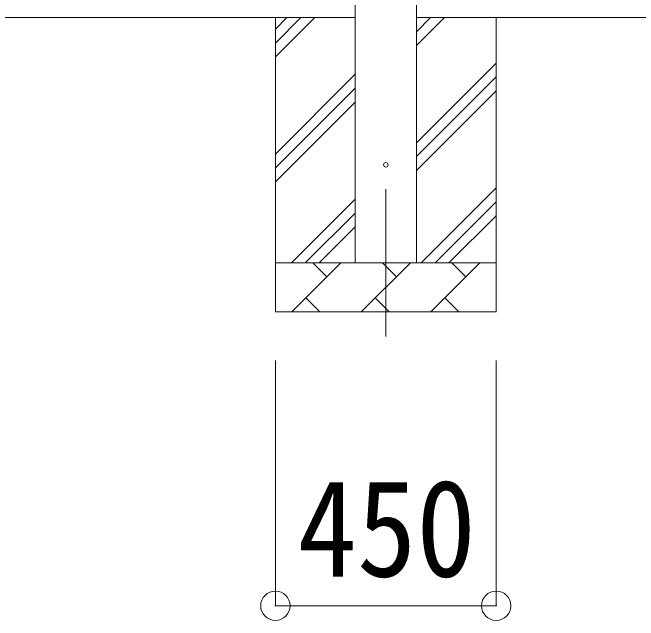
# Model space of a CAD drawing. Units: millimetres at full size, sheet at 1:60; details may follow other scales. Extents: x -16864 to 16864, y -11640 to 11640.
# Drawn here: x -8267 to -6991, y -8491 to -7252 of the extents above; entities that cross this region are included whole.
import ezdxf
from ezdxf.enums import TextEntityAlignment as Align

# ---------------------------------------------------------------- set-up
doc = ezdxf.new("R2010")
doc.units = ezdxf.units.MM
doc.header["$LTSCALE"] = 60
doc.header["$PDMODE"] = 32
doc.header["$PDSIZE"] = 60
doc.linetypes.add('CHAIN1', pattern=[8, 5, -1, 1, -1])
for name, color, linetype, lineweight in [('0-1_Defpoints', 7, 'CHAIN1', 9), ('0-2_TEXT1', 4, 'Continuous', 9), ('0-3_SHAPE', 7, 'Continuous', 9), ('0-8_TABLE1', 6, 'Continuous', 9)]:
    doc.layers.add(name, color=color, linetype=linetype, lineweight=lineweight)
doc.styles.add('ＭＳ ゴシック', font='')
doc.styles.get('ＭＳ ゴシック').set_extended_font_data('MS Gothic')

msp = doc.modelspace()

# ---------------------------------------------------------------- linework, layer by layer
at = {"layer": '0-1_Defpoints'}
msp.add_line((-7505.89, -7612.15), (-7505.89, -7961.15), dxfattribs=at)
at = {"layer": '0-2_TEXT1'}
for p, q in [((-7568.39, -7762.15), (-7568.39, -4762.15)), ((-7443.39, -4762.15), (-7443.39, -7762.15))]:
    msp.add_line(p, q, dxfattribs=at)
msp.add_circle((-7505.89, -7562.15), 4.5, dxfattribs=at)
at = {"layer": '0-3_SHAPE'}
for p, q in [((-7568.39, -7262.15), (-10316.39, -7262.15)), ((-7730.89, -7262.15), (-7730.89, -7862.15)), ((-7730.89, -7285.63), (-7707.4, -7262.15)), ((-7730.89, -7313.92), (-7679.12, -7262.15)), ((-7730.89, -7342.2), (-7650.84, -7262.15)), ((-7443.39, -7262.15), (-6673.39, -7262.15)), ((-7443.39, -7290.98), (-7414.56, -7262.15)), ((-7443.39, -7319.26), (-7386.28, -7262.15)), ((-7280.89, -7262.15), (-7280.89, -7862.15)), ((-7443.39, -7517.25), (-7280.89, -7354.75)), ((-7730.89, -7540.19), (-7568.39, -7377.69)), ((-7443.39, -7545.54), (-7280.89, -7383.04)), ((-7730.89, -7568.48), (-7568.39, -7405.98)), ((-7443.39, -7573.82), (-7280.89, -7411.32)), ((-7730.89, -7596.76), (-7568.39, -7434.26)), ((-7433.73, -7762.15), (-7280.89, -7609.31)), ((-7698.29, -7762.15), (-7568.39, -7632.25)), ((-7405.44, -7762.15), (-7280.89, -7637.59)), ((-7670, -7762.15), (-7568.39, -7660.54)), ((-7377.16, -7762.15), (-7280.89, -7665.88)), ((-7641.72, -7762.15), (-7568.39, -7688.82)), ((-7730.89, -7762.15), (-7280.89, -7762.15)), ((-7697.31, -7862.15), (-7597.31, -7762.15)), ((-7625.86, -7790.71), (-7654.41, -7762.15)), ((-7555.89, -7862.15), (-7455.89, -7762.15)), ((-7484.44, -7790.71), (-7512.99, -7762.15)), ((-7414.46, -7862.15), (-7314.46, -7762.15)), ((-7343.02, -7790.71), (-7371.57, -7762.15)), ((-7668.75, -7833.6), (-7640.2, -7862.15)), ((-7527.33, -7833.6), (-7498.78, -7862.15)), ((-7385.91, -7833.6), (-7357.36, -7862.15)), ((-7280.89, -7862.15), (-7730.89, -7862.15))]:
    msp.add_line(p, q, dxfattribs=at)
at = {"layer": '0-8_TABLE1'}
for p, q in [((-7730.89, -8461.15), (-7730.89, -7961.15)), ((-7280.89, -8461.15), (-7280.89, -7961.15)), ((-7730.89, -8461.15), (-7280.89, -8461.15))]:
    msp.add_line(p, q, dxfattribs=at)
for p in [(-7730.89, -8461.15), (-7280.89, -8461.15)]:
    msp.add_point(p, dxfattribs=at)

# ---------------------------------------------------------------- texts
at = {"layer": '0-8_TABLE1', "color": 7, "style": 'ＭＳ ゴシック', "width": 0.9}
msp.add_text('450', height=197.9, dxfattribs=at).set_placement((-7685.89, -8461.15), align=Align.BOTTOM_LEFT)

doc.saveas('drawing.dxf')
